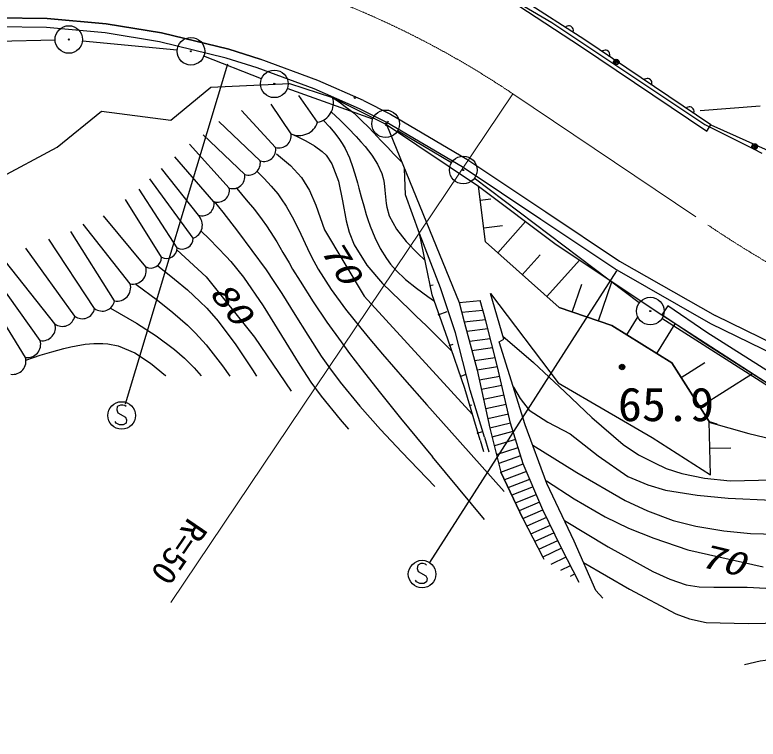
# Model space of a CAD drawing. Units: millimetres, scale not verified. Extents: x 40000 to 680000, y 20000 to 380000.
# Drawn here: x 213240 to 253677, y 252118 to 291522 of the extents above; entities that cross this region are included whole.
import ezdxf
from ezdxf.enums import TextEntityAlignment as Align

# ---------------------------------------------------------------- set-up
doc = ezdxf.new("R2010")
doc.units = ezdxf.units.MM
doc.header["$LTSCALE"] = 1000
doc.linetypes.add('CHAIN', pattern=[18.5, 12, -1.5, 3.5, -1.5])
for name, color, linetype, lineweight in [('M-BGD', 7, 'Continuous', 25), ('M-BGD-EXST', 7, 'Continuous', 25), ('M-BMK', 2, 'CHAIN', 13), ('M-BMK-ROW', 30, 'Continuous', 25), ('M-STR-HTXT', 7, 'Continuous', 13)]:
    doc.layers.add(name, color=color, linetype=linetype, lineweight=lineweight)
doc.styles.add('ＭＳ ゴシック', font='')
doc.styles.get('ＭＳ ゴシック').set_extended_font_data('MS Gothic')

msp = doc.modelspace()

# ---------------------------------------------------------------- linework, layer by layer
at = {"layer": 'M-BGD'}
for p, q in [((237281, 294145), (242448, 291114)), ((240657, 292010), (244020, 289822)), ((244241, 290155), (240864, 292353)), ((214993, 291325), (211798, 291377)), ((211798, 291377), (214993, 291325)), ((218208, 291038), (214993, 291325)), ((214993, 291325), (218208, 291038)), ((214967, 290826), (211807, 290877)), ((218145, 290542), (214967, 290826)), ((221215, 290548), (218208, 291038)), ((218208, 291038), (221215, 290548)), ((242448, 291114), (245776, 288900)), ((243237, 290881), (243187, 290841)), ((243289, 290906), (243237, 290881)), ((243358, 290921), (243289, 290906)), ((243417, 290919), (243358, 290921)), ((243478, 290903), (243417, 290919)), ((243545, 290859), (243478, 290903)), ((243584, 290810), (243545, 290859)), ((243610, 290757), (243584, 290810)), ((243624, 290688), (243610, 290757)), ((221115, 290058), (218145, 290542)), ((224872, 289656), (221215, 290548)), ((221215, 290548), (224872, 289656)), ((243606, 290568), (243622, 290630)), ((243622, 290630), (243624, 290688)), ((224738, 289174), (221115, 290058)), ((251105, 285531), (244241, 290155)), ((226589, 289114), (224872, 289656)), ((224872, 289656), (226589, 289114)), ((244020, 289822), (250882, 285199)), ((245228, 289563), (245178, 289524)), ((245281, 289588), (245228, 289563)), ((245350, 289601), (245281, 289588)), ((245408, 289598), (245350, 289601)), ((245469, 289581), (245408, 289598)), ((245536, 289536), (245469, 289581)), ((245574, 289486), (245536, 289536)), ((226427, 288640), (224738, 289174)), ((245599, 289433), (245574, 289486)), ((245592, 289245), (245609, 289306)), ((245612, 289364), (245599, 289433)), ((245609, 289306), (245612, 289364)), ((229715, 287956), (226589, 289114)), ((245776, 288900), (250773, 285564)), ((229528, 287492), (226427, 288640)), ((232203, 286870), (229715, 287956)), ((247516, 288021), (247466, 287983)), ((247569, 288046), (247516, 288021)), ((247638, 288060), (247569, 288046)), ((247696, 288056), (247638, 288060)), ((247757, 288040), (247696, 288056)), ((247824, 287995), (247757, 288040)), ((247862, 287945), (247824, 287995)), ((247887, 287892), (247862, 287945)), ((221718, 285797), (223909, 287596)), ((223909, 287596), (228187, 287781)), ((228187, 287781), (230529, 287025)), ((247880, 287703), (247897, 287764)), ((247900, 287823), (247887, 287892)), ((247897, 287764), (247900, 287823)), ((229712, 285677), (228684, 287129)), ((231990, 286417), (229528, 287492)), ((230529, 287025), (233467, 285554)), ((230529, 287025), (230685, 286917)), ((230685, 286917), (230954, 286731)), ((230954, 286731), (231218, 286540)), ((232203, 286870), (233677, 286118)), ((227424, 284312), (225569, 286322)), ((228264, 285051), (227183, 286665)), ((231218, 286540), (231476, 286341)), ((231476, 286341), (231622, 286222)), ((233436, 285680), (231990, 286417)), ((249804, 286480), (249754, 286441)), ((249857, 286504), (249804, 286480)), ((249926, 286518), (249857, 286504)), ((249984, 286515), (249926, 286518)), ((250045, 286498), (249984, 286515)), ((250112, 286453), (250045, 286498)), ((250150, 286403), (250112, 286453)), ((250175, 286350), (250150, 286403)), ((250188, 286281), (250175, 286350)), ((250521, 286310), (253792, 286575)), ((215544, 284326), (217947, 286285)), ((217947, 286285), (221718, 285797)), ((230468, 286237), (230924, 285803)), ((231622, 286222), (231818, 286051)), ((231818, 286051), (232143, 285743)), ((233677, 286118), (237834, 283671)), ((250168, 286162), (250185, 286223)), ((250185, 286223), (250188, 286281)), ((226585, 283573), (224340, 285724)), ((230054, 285758), (230355, 285427)), ((230924, 285803), (231375, 285359)), ((232143, 285743), (232457, 285422)), ((233420, 285485), (233560, 285751)), ((237568, 283247), (233436, 285680)), ((233467, 285554), (238469, 282205)), ((233467, 285554), (237414, 275879)), ((233467, 285554), (238469, 282205)), ((250773, 285564), (253424, 284226)), ((250882, 285199), (251105, 285531)), ((251105, 285531), (254377, 284078)), ((230355, 285427), (230642, 285088)), ((230642, 285088), (230907, 284735)), ((231375, 285359), (231817, 284898)), ((232457, 285422), (232766, 285095)), ((232766, 285095), (232944, 284905)), ((225745, 282834), (223488, 285001)), ((228264, 285051), (228565, 284916)), ((228565, 284916), (229073, 284673)), ((230907, 284735), (231046, 284522)), ((231817, 284898), (232068, 284621)), ((232944, 284905), (233150, 284689)), ((233150, 284689), (233507, 284318)), ((212203, 282546), (215544, 284326)), ((224905, 282095), (222747, 284496)), ((229073, 284673), (229545, 284404)), ((229545, 284404), (229962, 284094)), ((231046, 284522), (231204, 284245)), ((232068, 284621), (232291, 284362)), ((232291, 284362), (232652, 283897)), ((233507, 284318), (233866, 283950)), ((229962, 284094), (230168, 283889)), ((230168, 283889), (230490, 283426)), ((231204, 284245), (231437, 283746)), ((232652, 283897), (232962, 283405)), ((233866, 283950), (234301, 283508)), ((253424, 284226), (253871, 284001)), ((224066, 281356), (221943, 283792)), ((231437, 283746), (231630, 283225)), ((237834, 283671), (242130, 280801)), ((223226, 280618), (221213, 283157)), ((230490, 283426), (230845, 282476)), ((231630, 283225), (231795, 282692)), ((232962, 283405), (233196, 282883)), ((234491, 281724), (234442, 283162)), ((241852, 280385), (237568, 283247)), ((226401, 283010), (226799, 282613)), ((231795, 282692), (231882, 282381)), ((233196, 282883), (233286, 282566)), ((222936, 279366), (220581, 282609)), ((226799, 282613), (227182, 282204)), ((230845, 282476), (231057, 281410)), ((231882, 282381), (231958, 282100)), ((233286, 282566), (233325, 282357)), ((233325, 282357), (233366, 281991)), ((222077, 278848), (220002, 282039)), ((225315, 282082), (225832, 281467)), ((227182, 282204), (227541, 281779)), ((231958, 282100), (232086, 281617)), ((233366, 281991), (233395, 281622)), ((238469, 282205), (242683, 279024)), ((238841, 279172), (238469, 282205)), ((238469, 282205), (242683, 279024)), ((221219, 278331), (219266, 281482)), ((225832, 281467), (226269, 280927)), ((227541, 281779), (227734, 281522)), ((227734, 281522), (228005, 281112)), ((232086, 281617), (232217, 281136)), ((233395, 281622), (233433, 281258)), ((235245, 279626), (234491, 281724)), ((238562, 281447), (239127, 281516)), ((224077, 281376), (224547, 280780)), ((228005, 281112), (228417, 280367)), ((231057, 281410), (231259, 280318)), ((232217, 281136), (232357, 280657)), ((233433, 281258), (233468, 281052)), ((233468, 281052), (233604, 280594)), ((224547, 280780), (225351, 279750)), ((226269, 280927), (226689, 280375)), ((232357, 280657), (232445, 280380)), ((242130, 280801), (246139, 278127)), ((220360, 277813), (218067, 280597)), ((226689, 280375), (226921, 280046)), ((228417, 280367), (228790, 279593)), ((231259, 280318), (231422, 279708)), ((232445, 280380), (232571, 280020)), ((233604, 280594), (233995, 279863)), ((239510, 278576), (241024, 280276)), ((245876, 277701), (241852, 280385)), ((219512, 276888), (216957, 280140)), ((226921, 280046), (227134, 279728)), ((232571, 280020), (232820, 279408)), ((233995, 279863), (234534, 279188)), ((238748, 279930), (239765, 280055)), ((218664, 275962), (216286, 279745)), ((223363, 279765), (223831, 279311)), ((225351, 279750), (226139, 278708)), ((227134, 279728), (227485, 279167)), ((228790, 279593), (229154, 278812)), ((231422, 279708), (231708, 279002)), ((235946, 276294), (235245, 279626)), ((236392, 276672), (235245, 279626)), ((217580, 275547), (215093, 279319)), ((223831, 279311), (224291, 278850)), ((227485, 279167), (227823, 278598)), ((232820, 279408), (233113, 278818)), ((234534, 279188), (235164, 278547)), ((238841, 279172), (242854, 275599)), ((242854, 275599), (238841, 279172)), ((242683, 279024), (248440, 275203)), ((216497, 275131), (213830, 278822)), ((224291, 278850), (224736, 278377)), ((226139, 278708), (226903, 277647)), ((229154, 278812), (229376, 278365)), ((231708, 279002), (232392, 277899)), ((233113, 278818), (233456, 278263)), ((214613, 273802), (211455, 278247)), ((215413, 274716), (212370, 278531)), ((224736, 278377), (224986, 278096)), ((227823, 278598), (228158, 278025)), ((229376, 278365), (229745, 277692)), ((233456, 278263), (233680, 277961)), ((235164, 278547), (235549, 278183)), ((240848, 277385), (241814, 278470)), ((213812, 272888), (210757, 277849)), ((220995, 277879), (221918, 277149)), ((224986, 278096), (225671, 277246)), ((228158, 278025), (228353, 277693)), ((232392, 277899), (233248, 276905)), ((233680, 277961), (233963, 277635)), ((242185, 276194), (243954, 278181)), ((246139, 278127), (251337, 275157)), ((226903, 277647), (227330, 277022)), ((228353, 277693), (228754, 277032)), ((229745, 277692), (230454, 276578)), ((233963, 277635), (234501, 277118)), ((251102, 274715), (245876, 277701)), ((221918, 277149), (222628, 276556)), ((225671, 277246), (226742, 275691)), ((227330, 277022), (227755, 276369)), ((228754, 277032), (229471, 275910)), ((234501, 277118), (235088, 276644)), ((244995, 274867), (245725, 277005)), ((219821, 276871), (220994, 276000)), ((233248, 276905), (234195, 275975)), ((235088, 276644), (235705, 276198)), ((235792, 276795), (236001, 276842)), ((237210, 274216), (236392, 276672)), ((243568, 275355), (244083, 276862)), ((222628, 276556), (223306, 275934)), ((227755, 276369), (228469, 275229)), ((230454, 276578), (231234, 275511)), ((235705, 276198), (236069, 275944)), ((236795, 273885), (235946, 276294)), ((239834, 273878), (239117, 276367)), ((239117, 276367), (242796, 271501)), ((220994, 276000), (221833, 275335)), ((223306, 275934), (223680, 275556)), ((229471, 275910), (230219, 274808)), ((234195, 275975), (234753, 275448)), ((237414, 275879), (238554, 275981)), ((237414, 275879), (237689, 274820)), ((238836, 274948), (238554, 275981)), ((218445, 275562), (219855, 274748)), ((223680, 275556), (224298, 274857)), ((226742, 275691), (227738, 274075)), ((231234, 275511), (232060, 274476)), ((234753, 275448), (235079, 275137)), ((237551, 275349), (238695, 275464)), ((242854, 275599), (245709, 274623)), ((245709, 274623), (242854, 275599)), ((245709, 274623), (242854, 275599)), ((248764, 275684), (248440, 275203)), ((250893, 274247), (248764, 275684)), ((221833, 275335), (222633, 274632)), ((228469, 275229), (229178, 274087)), ((235079, 275137), (235631, 274599)), ((236264, 275203), (236750, 275376)), ((246527, 274114), (247150, 275116)), ((250569, 273766), (248440, 275203)), ((248440, 275203), (255921, 270361)), ((257859, 271961), (251337, 275157)), ((219855, 274748), (220921, 274068)), ((222633, 274632), (223072, 274201)), ((224298, 274857), (225268, 273567)), ((230219, 274808), (230992, 273725)), ((235631, 274599), (236176, 274061)), ((237689, 274820), (238836, 274948)), ((237689, 274820), (238388, 272186)), ((239498, 272372), (238836, 274948)), ((245709, 274623), (248980, 272587)), ((248980, 272587), (245709, 274623)), ((248162, 273096), (249168, 274712)), ((257640, 271512), (251102, 274715)), ((223072, 274201), (223639, 273579)), ((232060, 274476), (232552, 273885)), ((238018, 271096), (237210, 274216)), ((238968, 274433), (237829, 274293)), ((256221, 270857), (250893, 274247)), ((220921, 274068), (221924, 273320)), ((227738, 274075), (228738, 272459)), ((229178, 274087), (229908, 272961)), ((232552, 273885), (233241, 273071)), ((236176, 274061), (236715, 273521)), ((237717, 271194), (236795, 273885)), ((237968, 273766), (239101, 273917)), ((239594, 273736), (239834, 273878)), ((255921, 270361), (250569, 273766)), ((215259, 273198), (215909, 273375)), ((215909, 273375), (216292, 273465)), ((216292, 273465), (216571, 273523)), ((216571, 273523), (217057, 273604)), ((217057, 273604), (217544, 273650)), ((217544, 273650), (218025, 273651)), ((218025, 273651), (218300, 273626)), ((218300, 273626), (218855, 273509)), ((218855, 273509), (219768, 273130)), ((223639, 273579), (224543, 272435)), ((225268, 273567), (226165, 272210)), ((230992, 273725), (231451, 273104)), ((236715, 273521), (237027, 273209)), ((236862, 273530), (237082, 273608)), ((239233, 273402), (238108, 273240)), ((241001, 269215), (239594, 273736)), ((213828, 272738), (214619, 273000)), ((214619, 273000), (215259, 273198)), ((219768, 273130), (220626, 272575)), ((221924, 273320), (222468, 272845)), ((229908, 272961), (230351, 272322)), ((231451, 273104), (232059, 272302)), ((233241, 273071), (234441, 271681)), ((220626, 272575), (221426, 271906)), ((222468, 272845), (222997, 272315)), ((238248, 272713), (239366, 272887)), ((248980, 272587), (251008, 269391)), ((251008, 269391), (248980, 272587)), ((249487, 271788), (250769, 272601)), ((222997, 272315), (223370, 271877)), ((224543, 272435), (224939, 271869)), ((226165, 272210), (226387, 271861)), ((228738, 272459), (229348, 271545)), ((230351, 272322), (230935, 271536)), ((232059, 272302), (233129, 270935)), ((239498, 272372), (238388, 272186)), ((238388, 272186), (239086, 269040)), ((240208, 269309), (239498, 272372)), ((221426, 271906), (221446, 271887)), ((237459, 271856), (237784, 271972)), ((238504, 271662), (239617, 271861)), ((250501, 270190), (253372, 272011)), ((229348, 271545), (229906, 270780)), ((230935, 271536), (232006, 270227)), ((234441, 271681), (235652, 270305)), ((239735, 271351), (238621, 271137)), ((242796, 271501), (247915, 268529)), ((233129, 270935), (234219, 269585)), ((238548, 268382), (237717, 271194)), ((238787, 268538), (238018, 271096)), ((240388, 271252), (240343, 271329)), ((229906, 270780), (230929, 269507)), ((238737, 270613), (239853, 270841)), ((232006, 270227), (233135, 268961)), ((235652, 270305), (236871, 268937)), ((237972, 270268), (238109, 270307)), ((239972, 270330), (238854, 270089)), ((238970, 269564), (240090, 269820)), ((230929, 269507), (231390, 268982)), ((234219, 269585), (235964, 267469)), ((251079, 266491), (251008, 269391)), ((251079, 266491), (251008, 269391)), ((251008, 269391), (251429, 269265)), ((233135, 268961), (234299, 267723)), ((236871, 268937), (239860, 265594)), ((240208, 269309), (239086, 269040)), ((239086, 269040), (239686, 266643)), ((240892, 267095), (240208, 269309)), ((242185, 266025), (241001, 269215)), ((238400, 268764), (238690, 268846)), ((238787, 268538), (239023, 267754)), ((239206, 268561), (240345, 268866)), ((247915, 268529), (251079, 266491)), ((238548, 268382), (238731, 267763)), ((240482, 268423), (239326, 268081)), ((234299, 267723), (236083, 265861)), ((239446, 267602), (240618, 267980)), ((251044, 267941), (252188, 267969)), ((238782, 264067), (235964, 267469)), ((240755, 267537), (239566, 267123)), ((239686, 266643), (240892, 267095)), ((241967, 264599), (240892, 267095)), ((239686, 266643), (240884, 264127)), ((240884, 264127), (239686, 266643)), ((241071, 266679), (239886, 266224)), ((240086, 265805), (241250, 266263)), ((241429, 265847), (240285, 265385)), ((243673, 262883), (242185, 266025)), ((240485, 264966), (241608, 265431)), ((241788, 265015), (240685, 264547)), ((240884, 264127), (241967, 264599)), ((242983, 262501), (241967, 264599)), ((240884, 264127), (241961, 262025)), ((242170, 264180), (241100, 263707)), ((241315, 263286), (242373, 263760)), ((242577, 263340), (241530, 262866)), ((241746, 262446), (242780, 262921)), ((244848, 260208), (243673, 262883)), ((244848, 260208), (243673, 262883)), ((242983, 262501), (241961, 262025)), ((243948, 260632), (242983, 262501)), ((242423, 261646), (243224, 262036)), ((241961, 262025), (242024, 261911)), ((242939, 261303), (243464, 261570)), ((243704, 261105), (243445, 260966)), ((245226, 259782), (244848, 260208)), ((245226, 259782), (244848, 260208))]:
    msp.add_line(p, q, dxfattribs=at)
for points in [[(227469, 283962), (228234, 283318), (228825, 282675), (229262, 281973), (229613, 281174), (230090, 279823), (232247, 276224), (238132, 269788)], [(222057, 278733), (223652, 277271), (226270, 273992), (228272, 271054)], [(239793, 274039), (241457, 272614), (243159, 271021), (244624, 269618), (246332, 268143), (247164, 267589), (248031, 267145), (248670, 266841), (249526, 266561), (250753, 266321), (252156, 266175), (254473, 266234), (256758, 266192), (258660, 266109), (260502, 266128), (263411, 266293)], [(240375, 271266), (240723, 270646), (241229, 270022), (242243, 269364), (243450, 268719), (244979, 267526), (246593, 266405), (247681, 265954), (248645, 265672), (250356, 265390), (252050, 265221), (254420, 265128)], [(250992, 269358), (253176, 268738), (255671, 268146), (260947, 267391)], [(241428, 268115), (243813, 266618), (246444, 265101), (247649, 264532), (249059, 264012), (250288, 263706), (251805, 263451), (253269, 263310), (254685, 263277)], [(242156, 266171), (243664, 265186), (245357, 264205), (246621, 263601), (248004, 263058), (249857, 262408), (253952, 261492)], [(243148, 264016), (245521, 262581), (247957, 261232), (248866, 260816), (249759, 260520), (250476, 260395), (251275, 260382), (253084, 260381), (255107, 260270)], [(244182, 261731), (246682, 260276), (249195, 258937), (249949, 258668), (250851, 258472), (253134, 258413), (255897, 258459), (257086, 258510), (258129, 258414), (258883, 258142), (259528, 257790), (260305, 257248), (261055, 256586), (261433, 256074), (261796, 255328), (261900, 254938), (261904, 254336), (261763, 253938), (261417, 253479), (260865, 253066), (260164, 252681), (259227, 252118)], [(252933, 256170), (253796, 256386), (254598, 256479), (255074, 256454), (255851, 256259), (256293, 255998), (256664, 255574), (256856, 255179), (257023, 254418), (256907, 254030), (256684, 253713), (256210, 253411)]]:
    msp.add_lwpolyline(points, dxfattribs=at)
for centre, radius in [((245959, 288959), 150), ((245959, 288959), 90), ((245959, 288959), 30), ((231745, 287028), 50), ((253492, 284360), 150), ((253492, 284360), 90), ((253492, 284360), 30), ((246276, 272366), 150), ((246276, 272366), 90), ((246276, 272366), 30)]:
    msp.add_circle(centre, radius, dxfattribs=at)
for centre, radius, start, end in [((229512, 286720), 1062, 280.889, 16.6872), ((228705, 286020), 1064, 245.5378, 341.2154), ((227618, 284939), 656, 252.8519, 9.8472), ((226778, 284200), 656, 252.8519, 9.8472), ((225939, 283461), 656, 252.8519, 9.8472), ((225099, 282722), 656, 252.8519, 9.8472), ((224259, 281983), 656, 252.8519, 9.8472), ((223420, 281244), 656, 252.8519, 9.8472), ((222677, 280085), 765, 289.8003, 44.1143), ((222348, 279370), 588, 242.5803, 359.5756), ((221489, 278853), 588, 242.5803, 359.5756), ((220631, 278335), 588, 242.5803, 359.5756), ((219650, 277612), 738, 259.2101, 15.7952), ((218802, 276687), 738, 259.2101, 15.7952), ((217995, 276087), 681, 232.4812, 349.4765), ((216911, 275671), 681, 232.4812, 349.4765), ((215827, 275255), 681, 232.4812, 349.4765), ((214733, 274504), 712, 260.2927, 17.288), ((213932, 273590), 712, 260.2927, 17.288), ((213132, 272676), 712, 260.2927, 17.288)]:
    msp.add_arc(centre, radius, start, end, dxfattribs=at)
at = {"layer": 'M-BGD-EXST'}
for p, q in [((224815, 288836), (219234, 270337)), ((245974, 277590), (235795, 261719)), ((218810, 270206), (218780, 270026)), ((218990, 270296), (218810, 270206)), ((219110, 270296), (218990, 270296)), ((219230, 270266), (219110, 270296)), ((219290, 270206), (219230, 270266)), ((218780, 270026), (218840, 269876)), ((218840, 269876), (219260, 269636)), ((218750, 269306), (218690, 269396)), ((219260, 269636), (219320, 269486)), ((219320, 269486), (219290, 269306)), ((218930, 269216), (218750, 269306)), ((219140, 269216), (218930, 269216)), ((219290, 269306), (219140, 269216)), ((235335, 261666), (235155, 261576)), ((235455, 261666), (235335, 261666)), ((235575, 261636), (235455, 261666)), ((235635, 261576), (235575, 261636)), ((235155, 261576), (235125, 261396)), ((235125, 261396), (235185, 261246)), ((235185, 261246), (235605, 261006)), ((235605, 261006), (235665, 260856)), ((235665, 260856), (235635, 260676)), ((235095, 260676), (235035, 260766)), ((235275, 260586), (235095, 260676)), ((235485, 260586), (235275, 260586)), ((235635, 260676), (235485, 260586))]:
    msp.add_line(p, q, dxfattribs=at)
for centre in [(219050, 269726), (235395, 261096)]:
    msp.add_circle(centre, 750, dxfattribs=at)
at = {"layer": 'M-BMK'}
msp.add_line((240336, 287224), (250949, 280086), dxfattribs=at)
for centre, radius, start, end in [((212429, 245737), 50000, 56.0734, 97.4797), ((284522, 329813), 60000, 235.97458, 245.04387)]:
    msp.add_arc(centre, radius, start, end, dxfattribs=at)
at = {"layer": 'M-BMK-ROW'}
for p, q in [((207374, 289978), (215425, 290165)), ((216921, 290110), (222072, 289614)), ((226657, 288042), (223517, 289269)), ((232706, 285849), (228061, 287516)), ((236990, 283465), (234056, 285212)), ((247213, 275856), (238233, 282629)), ((257089, 269487), (248444, 275001))]:
    msp.add_line(p, q, dxfattribs=at)
for centre, radius in [((216175, 290182), 750), ((216175, 290182), 30), ((222819, 289542), 750), ((222819, 289542), 30), ((227355, 287769), 750), ((227355, 287769), 30), ((233411, 285596), 750), ((233411, 285596), 30), ((237634, 283081), 750), ((237634, 283081), 30), ((247811, 275405), 750), ((247811, 275405), 30)]:
    msp.add_circle(centre, radius, dxfattribs=at)
at = {"layer": 'M-STR-HTXT'}
msp.add_line((240336, 287224), (221722, 259552), dxfattribs=at)

# ---------------------------------------------------------------- texts
at = {"layer": 'M-BGD', "style": 'ＭＳ ゴシック', "oblique": 15, "width": 1.35}
for s, rotation, p in [('70', 301.8, (229476, 278538)), ('80', 308.1, (223458, 276141)), ('70', 346.5, (250342, 261136))]:
    msp.add_text(s, height=1320, rotation=rotation, dxfattribs=at).set_placement(p, align=Align.BOTTOM_LEFT)
at = {"layer": 'M-BGD', "style": 'ＭＳ ゴシック', "width": 1.05}
msp.add_text('65.9', height=1833, dxfattribs=at).set_placement((246045, 268867), align=Align.BOTTOM_LEFT)
at = {"layer": 'M-STR-HTXT', "style": 'ＭＳ ゴシック', "width": 1.05}
msp.add_text('R=50', height=1320, rotation=235.7, dxfattribs=at).set_placement((222370, 264455), align=Align.BOTTOM_LEFT)

doc.saveas('drawing.dxf')
